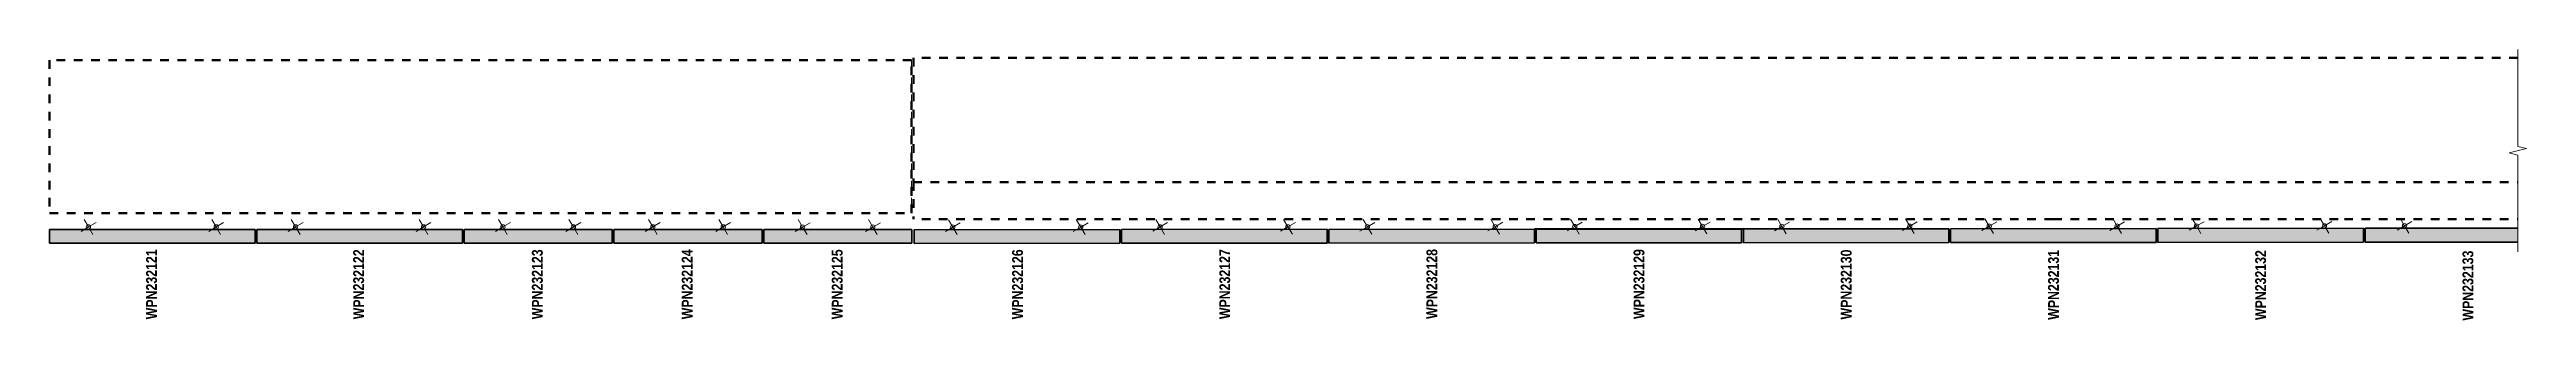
# Model space of a CAD drawing. Header units: metres. Extents: x -1146 to -1084, y 3 to 546.
# Drawn here: x -1145.82 to -1117.15, y 543.01 to 546.15 of the extents above.
import ezdxf

# ---------------------------------------------------------------- set-up
doc = ezdxf.new("R2010")
doc.units = ezdxf.units.M
doc.linetypes.add('JacobsDash', pattern=[0.0045, 0.003, -0.0015])
for name, color, linetype, lineweight in [('A-ANNO-NOTE', 7, 'Continuous', 9), ('A-DETL', 7, 'Continuous', 13), ('A-DETL-GENF', 7, 'Continuous', 9), ('A-GENM', 7, 'Continuous', 35), ('A-GENM-IDEN', 7, 'Continuous', 18), ('S-BEAM', 7, 'Continuous', 50), ('S-BEAM-HDLN', 7, 'JacobsDash', 18)]:
    doc.layers.add(name, color=color, linetype=linetype, lineweight=lineweight)
doc.styles.add('Arial Narrow_B', font='ARIALNB.TTF', dxfattribs={"height": 0.125})

# ---------------------------------------------------------------- blocks, each defined once
blk = doc.blocks.new('BR08_20_GEN_WPC_PrecastPanel_Wall__4point - BR08_20_GEN_WPC_PrecastPanel_Wall__4point-8403116-DRG-2873193 - ABUTMENT B  FASCIA PANEL PLAN')
at = {"layer": 'A-GENM', "true_color": 0xc0c0c0}
blk.add_hatch(color=9, dxfattribs=at).paths.add_polyline_path([(-1119.012, 543.917), (-1117.245, 543.918), (-1117.245, 544.078), (-1119.012, 544.077)])
at = {"layer": 'A-GENM'}
for p, q in [((-1117.245, 544.078), (-1119.012, 544.077)), ((-1119.012, 544.077), (-1119.012, 543.917)), ((-1119.012, 543.917), (-1117.245, 543.918))]:
    blk.add_line(p, q, dxfattribs=at)
blk = doc.blocks.new('BR08_20_GEN_WPC_PrecastPanel_Wall__4point - BR08_20_GEN_WPC_PrecastPanel_Wall__4point-8403115-DRG-2873193 - ABUTMENT B  FASCIA PANEL PLAN')
at = {"layer": 'A-GENM', "true_color": 0xc0c0c0}
blk.add_hatch(color=9, dxfattribs=at).paths.add_polyline_path([(-1121.412, 543.914), (-1119.032, 543.917), (-1119.032, 544.077), (-1121.412, 544.074)])
at = {"layer": 'A-GENM'}
for p, q in [((-1119.032, 544.077), (-1121.412, 544.074)), ((-1121.412, 544.074), (-1121.412, 543.914)), ((-1119.032, 544.077), (-1119.032, 543.917)), ((-1121.412, 543.914), (-1119.032, 543.917))]:
    blk.add_line(p, q, dxfattribs=at)
blk = doc.blocks.new('BR08_20_GEN_WPC_PrecastPanel_Wall__4point - BR08_20_GEN_WPC_PrecastPanel_Wall__4point-8390371-DRG-2873193 - ABUTMENT B  FASCIA PANEL PLAN')
at = {"layer": 'A-GENM', "true_color": 0xc0c0c0}
blk.add_hatch(color=9, dxfattribs=at).paths.add_polyline_path([(-1123.812, 543.912), (-1121.432, 543.914), (-1121.432, 544.074), (-1123.812, 544.072)])
at = {"layer": 'A-GENM'}
for p, q in [((-1121.432, 544.074), (-1123.812, 544.072)), ((-1123.812, 544.072), (-1123.812, 543.912)), ((-1121.432, 544.074), (-1121.432, 543.914)), ((-1123.812, 543.912), (-1121.432, 543.914))]:
    blk.add_line(p, q, dxfattribs=at)
blk = doc.blocks.new('BR08_20_GEN_WPC_PrecastPanel_Wall__4point - BR08_20_GEN_WPC_PrecastPanel_Wall__4point-8403112-DRG-2873193 - ABUTMENT B  FASCIA PANEL PLAN')
at = {"layer": 'A-GENM', "true_color": 0xc0c0c0}
blk.add_hatch(color=9, dxfattribs=at).paths.add_polyline_path([(-1126.212, 543.91), (-1123.832, 543.912), (-1123.832, 544.072), (-1126.212, 544.07)])
at = {"layer": 'A-GENM'}
for p, q in [((-1123.832, 544.072), (-1126.212, 544.07)), ((-1126.212, 544.07), (-1126.212, 543.91)), ((-1123.832, 544.072), (-1123.832, 543.912)), ((-1126.212, 543.91), (-1123.832, 543.912))]:
    blk.add_line(p, q, dxfattribs=at)
blk = doc.blocks.new('BR08_20_GEN_WPC_PrecastPanel_Wall__4point - BR08_20_GEN_WPC_PrecastPanel_Wall__4point-8403138-DRG-2873193 - ABUTMENT B  FASCIA PANEL PLAN')
at = {"layer": 'A-GENM', "true_color": 0xc0c0c0}
blk.add_hatch(color=9, dxfattribs=at).paths.add_polyline_path([(-1128.612, 543.908), (-1126.232, 543.91), (-1126.232, 544.07), (-1128.612, 544.068)])
at = {"layer": 'A-GENM'}
for p, q in [((-1126.232, 544.07), (-1128.612, 544.068)), ((-1128.612, 544.068), (-1128.612, 543.908)), ((-1128.612, 544.068), (-1128.612, 544.068)), ((-1128.612, 544.068), (-1128.612, 543.908)), ((-1126.232, 544.07), (-1126.232, 543.91)), ((-1128.612, 543.908), (-1126.232, 543.91)), ((-1128.612, 543.908), (-1128.612, 543.908)), ((-1126.232, 543.91), (-1126.232, 543.91))]:
    blk.add_line(p, q, dxfattribs=at)
blk = doc.blocks.new('BR08_20_GEN_WPC_PrecastPanel_Wall__4point - BR08_20_GEN_WPC_PrecastPanel_Wall__4point-8403113-DRG-2873193 - ABUTMENT B  FASCIA PANEL PLAN')
at = {"layer": 'A-GENM', "true_color": 0xc0c0c0}
blk.add_hatch(color=9, dxfattribs=at).paths.add_polyline_path([(-1131.012, 543.905), (-1128.632, 543.908), (-1128.632, 544.068), (-1131.012, 544.065)])
at = {"layer": 'A-GENM'}
for p, q in [((-1128.632, 544.068), (-1131.012, 544.065)), ((-1131.012, 544.065), (-1131.012, 543.905)), ((-1128.632, 544.068), (-1128.632, 543.908)), ((-1131.012, 543.905), (-1128.632, 543.908))]:
    blk.add_line(p, q, dxfattribs=at)
blk = doc.blocks.new('BR08_20_GEN_WPC_PrecastPanel_Wall__4point - BR08_20_GEN_WPC_PrecastPanel_Wall__4point-8403114-DRG-2873193 - ABUTMENT B  FASCIA PANEL PLAN')
at = {"layer": 'A-GENM', "true_color": 0xc0c0c0}
blk.add_hatch(color=9, dxfattribs=at).paths.add_polyline_path([(-1133.412, 543.903), (-1131.032, 543.906), (-1131.032, 544.066), (-1133.412, 544.063)])
at = {"layer": 'A-GENM'}
for p, q in [((-1131.032, 544.066), (-1133.412, 544.063)), ((-1133.412, 544.063), (-1133.412, 543.903)), ((-1131.032, 544.066), (-1131.032, 543.906)), ((-1133.412, 543.903), (-1131.032, 543.906))]:
    blk.add_line(p, q, dxfattribs=at)
blk = doc.blocks.new('BR08_20_GEN_WPC_PrecastPanel_Wall__4point - BR08_20_GEN_WPC_PrecastPanel_Wall__4point-8391037-DRG-2873193 - ABUTMENT B  FASCIA PANEL PLAN')
at = {"layer": 'A-GENM', "true_color": 0xc0c0c0}
blk.add_hatch(color=9, dxfattribs=at).paths.add_polyline_path([(-1135.812, 543.901), (-1133.432, 543.904), (-1133.432, 544.064), (-1135.812, 544.061)])
at = {"layer": 'A-GENM'}
for p, q in [((-1133.432, 544.064), (-1135.812, 544.061)), ((-1135.812, 544.061), (-1135.812, 543.901)), ((-1133.432, 544.064), (-1133.432, 543.904)), ((-1135.812, 543.901), (-1133.432, 543.904))]:
    blk.add_line(p, q, dxfattribs=at)
blk = doc.blocks.new('BR08_20_GEN_WPC_PrecastPanel_Wall__4point - BR08_20_GEN_WPC_PrecastPanel_Wall__4point-8424389-DRG-2873193 - ABUTMENT B  FASCIA PANEL PLAN')
at = {"layer": 'A-GENM', "true_color": 0xc0c0c0}
blk.add_hatch(color=9, dxfattribs=at).paths.add_polyline_path([(-1139.288, 543.904), (-1137.573, 543.904), (-1137.573, 544.064), (-1139.288, 544.064)])
at = {"layer": 'A-GENM'}
for p, q in [((-1137.573, 544.064), (-1139.288, 544.064)), ((-1139.288, 544.064), (-1139.288, 543.904)), ((-1137.573, 544.064), (-1137.573, 543.904)), ((-1139.288, 543.904), (-1137.573, 543.904))]:
    blk.add_line(p, q, dxfattribs=at)
blk = doc.blocks.new('BR08_20_GEN_WPC_PrecastPanel_Wall__4point - BR08_20_GEN_WPC_PrecastPanel_Wall__4point-8424392-DRG-2873193 - ABUTMENT B  FASCIA PANEL PLAN')
at = {"layer": 'A-GENM', "true_color": 0xc0c0c0}
blk.add_hatch(color=9, dxfattribs=at).paths.add_polyline_path([(-1141.023, 543.904), (-1139.308, 543.904), (-1139.308, 544.064), (-1141.023, 544.064)])
at = {"layer": 'A-GENM'}
for p, q in [((-1139.308, 544.064), (-1141.023, 544.064)), ((-1141.023, 544.064), (-1141.023, 543.904)), ((-1139.308, 544.064), (-1139.308, 543.904)), ((-1141.023, 543.904), (-1139.308, 543.904))]:
    blk.add_line(p, q, dxfattribs=at)
blk = doc.blocks.new('BR08_20_GEN_WPC_PrecastPanel_Wall__4point - BR08_20_GEN_WPC_PrecastPanel_Wall__4point-8424396-DRG-2873193 - ABUTMENT B  FASCIA PANEL PLAN')
at = {"layer": 'A-GENM', "true_color": 0xc0c0c0}
blk.add_hatch(color=9, dxfattribs=at).paths.add_polyline_path([(-1143.423, 543.904), (-1141.043, 543.904), (-1141.043, 544.064), (-1143.423, 544.064)])
at = {"layer": 'A-GENM'}
for p, q in [((-1141.043, 544.064), (-1143.423, 544.064)), ((-1143.423, 544.064), (-1143.423, 543.904)), ((-1141.043, 544.064), (-1141.043, 543.904)), ((-1143.423, 543.904), (-1141.043, 543.904))]:
    blk.add_line(p, q, dxfattribs=at)
blk = doc.blocks.new('BR08_20_GEN_WPC_PrecastPanel_Wall__4point - BR08_20_GEN_WPC_PrecastPanel_Wall__4point-8633887-DRG-2873193 - ABUTMENT B  FASCIA PANEL PLAN')
at = {"layer": 'A-GENM', "true_color": 0xc0c0c0}
blk.add_hatch(color=9, dxfattribs=at).paths.add_polyline_path([(-1145.823, 543.904), (-1143.443, 543.904), (-1143.443, 544.064), (-1145.823, 544.064)])
at = {"layer": 'A-GENM'}
for p, q in [((-1143.443, 544.064), (-1145.823, 544.064)), ((-1145.823, 544.064), (-1145.823, 543.904)), ((-1143.443, 544.064), (-1143.443, 543.904)), ((-1145.823, 543.904), (-1143.443, 543.904))]:
    blk.add_line(p, q, dxfattribs=at)
blk = doc.blocks.new('BR08_20_GEN_WPC_PrecastPanel_Wall__4point - BR08_20_GEN_WPC_PrecastPanel_Wall__4point-8633912-DRG-2873193 - ABUTMENT B  FASCIA PANEL PLAN')
at = {"layer": 'A-GENM', "true_color": 0xc0c0c0}
blk.add_hatch(color=9, dxfattribs=at).paths.add_polyline_path([(-1137.553, 543.904), (-1135.838, 543.904), (-1135.838, 544.064), (-1137.553, 544.064)])
at = {"layer": 'A-GENM'}
for p, q in [((-1135.838, 544.064), (-1137.553, 544.064)), ((-1137.553, 544.064), (-1137.553, 543.904)), ((-1135.838, 544.064), (-1135.838, 543.904)), ((-1137.553, 543.904), (-1135.838, 543.904))]:
    blk.add_line(p, q, dxfattribs=at)
blk = doc.blocks.new('03_SFR_ACS_Abutment_BR08_Retaining wall CS - ABUTMENT EAST_BR8_1-7988247-DRG-2873193 - ABUTMENT B  FASCIA PANEL PLAN')
at = {"layer": 'S-BEAM', "color": 252, "linetype": 'JacobsDash', "true_color": 0x888888}
for p, q in [((-1135.842, 546.029), (-1145.823, 546.029)), ((-1145.823, 546.029), (-1145.823, 544.254)), ((-1135.842, 544.254), (-1135.842, 546.029)), ((-1145.823, 544.254), (-1135.842, 544.254))]:
    blk.add_line(p, q, dxfattribs=at)
at = {"layer": 'S-BEAM-HDLN', "color": 252, "true_color": 0x888888}
blk.add_line((-1135.842, 546.029), (-1135.842, 544.254), dxfattribs=at)
blk = doc.blocks.new('BREAK LINE - INPUT VIEW SCALE_R13 - Std Break-8174111-DRG-2873193 - ABUTMENT B  FASCIA PANEL PLAN')
at = {"layer": 'A-DETL-GENF'}
for p, q in [((1.025, 0), (-0.1, 0)), ((1.05, 0.1), (1.025, 0)), ((1.1, -0.1), (1.05, 0.1)), ((1.125, 0), (1.1, -0.1)), ((2.25, 0), (1.125, 0))]:
    blk.add_line(p, q, dxfattribs=at)

msp = doc.modelspace()

# ---------------------------------------------------------------- linework, layer by layer
at = {"layer": 'A-ANNO-NOTE', "color": 8, "lineweight": 18, "true_color": 0x808080}
for p, q in [((-1145.372, 544.093), (-1145.458, 544.042)), ((-1145.372, 544.093), (-1145.422, 544.179)), ((-1145.372, 544.093), (-1145.285, 544.143)), ((-1145.372, 544.093), (-1145.322, 544.006)), ((-1143.893, 544.093), (-1143.98, 544.042)), ((-1143.893, 544.093), (-1143.944, 544.179)), ((-1143.893, 544.093), (-1143.807, 544.143)), ((-1143.893, 544.093), (-1143.843, 544.006)), ((-1142.974, 544.093), (-1143.06, 544.042)), ((-1142.974, 544.093), (-1143.024, 544.179)), ((-1142.974, 544.093), (-1142.887, 544.143)), ((-1142.974, 544.093), (-1142.923, 544.006)), ((-1141.493, 544.093), (-1141.58, 544.042)), ((-1141.493, 544.093), (-1141.544, 544.179)), ((-1141.493, 544.093), (-1141.407, 544.143)), ((-1141.493, 544.093), (-1141.443, 544.006)), ((-1140.573, 544.093), (-1140.66, 544.042)), ((-1140.573, 544.093), (-1140.624, 544.179)), ((-1140.573, 544.093), (-1140.487, 544.143)), ((-1140.573, 544.093), (-1140.523, 544.006)), ((-1139.758, 544.093), (-1139.845, 544.042)), ((-1139.758, 544.093), (-1139.809, 544.179)), ((-1139.758, 544.093), (-1139.672, 544.143)), ((-1139.758, 544.093), (-1139.708, 544.006)), ((-1138.838, 544.093), (-1138.925, 544.042)), ((-1138.838, 544.093), (-1138.889, 544.179)), ((-1138.838, 544.093), (-1138.752, 544.143)), ((-1138.838, 544.093), (-1138.788, 544.006)), ((-1138.023, 544.093), (-1138.11, 544.042)), ((-1138.023, 544.093), (-1138.074, 544.179)), ((-1138.023, 544.093), (-1137.937, 544.143)), ((-1138.023, 544.093), (-1137.973, 544.006)), ((-1137.104, 544.092), (-1137.19, 544.042)), ((-1137.104, 544.092), (-1137.154, 544.178)), ((-1137.104, 544.092), (-1137.017, 544.142)), ((-1137.104, 544.092), (-1137.053, 544.005)), ((-1136.291, 544.091), (-1136.377, 544.041)), ((-1136.291, 544.091), (-1136.341, 544.178)), ((-1136.291, 544.091), (-1136.204, 544.142)), ((-1136.291, 544.091), (-1136.24, 544.005)), ((-1135.365, 544.091), (-1135.451, 544.041)), ((-1135.365, 544.091), (-1135.415, 544.177)), ((-1135.365, 544.091), (-1135.278, 544.141)), ((-1135.365, 544.091), (-1135.314, 544.004)), ((-1133.884, 544.092), (-1133.971, 544.042)), ((-1133.884, 544.092), (-1133.935, 544.179)), ((-1133.884, 544.092), (-1133.798, 544.142)), ((-1133.884, 544.092), (-1133.834, 544.006)), ((-1132.965, 544.093), (-1133.051, 544.043)), ((-1132.965, 544.093), (-1133.015, 544.179)), ((-1132.965, 544.093), (-1132.878, 544.143)), ((-1132.965, 544.093), (-1132.915, 544.006)), ((-1131.485, 544.094), (-1131.571, 544.044)), ((-1131.485, 544.094), (-1131.535, 544.181)), ((-1131.485, 544.094), (-1131.398, 544.144)), ((-1131.485, 544.094), (-1131.434, 544.008)), ((-1130.565, 544.095), (-1130.651, 544.045)), ((-1130.565, 544.095), (-1130.615, 544.181)), ((-1130.565, 544.095), (-1130.478, 544.145)), ((-1130.565, 544.095), (-1130.515, 544.008)), ((-1129.085, 544.096), (-1129.171, 544.046)), ((-1129.085, 544.096), (-1129.135, 544.183)), ((-1129.085, 544.096), (-1128.998, 544.147)), ((-1129.085, 544.096), (-1129.034, 544.01)), ((-1128.165, 544.097), (-1128.251, 544.047)), ((-1128.165, 544.097), (-1128.215, 544.184)), ((-1128.165, 544.097), (-1128.078, 544.147)), ((-1128.165, 544.097), (-1128.114, 544.011)), ((-1126.684, 544.099), (-1126.771, 544.049)), ((-1126.684, 544.099), (-1126.734, 544.185)), ((-1126.684, 544.099), (-1126.598, 544.149)), ((-1126.684, 544.099), (-1126.634, 544.012)), ((-1125.765, 544.1), (-1125.851, 544.049)), ((-1125.765, 544.1), (-1125.815, 544.186)), ((-1125.765, 544.1), (-1125.678, 544.15)), ((-1125.765, 544.1), (-1125.715, 544.013)), ((-1124.285, 544.101), (-1124.371, 544.051)), ((-1124.285, 544.101), (-1124.335, 544.188)), ((-1124.285, 544.101), (-1124.198, 544.151)), ((-1124.285, 544.101), (-1124.234, 544.015)), ((-1123.365, 544.102), (-1123.451, 544.051)), ((-1123.365, 544.102), (-1123.415, 544.188)), ((-1123.365, 544.102), (-1123.278, 544.152)), ((-1123.365, 544.102), (-1123.315, 544.015)), ((-1121.885, 544.103), (-1121.971, 544.053)), ((-1121.885, 544.103), (-1121.935, 544.19)), ((-1121.885, 544.103), (-1121.798, 544.153)), ((-1121.885, 544.103), (-1121.834, 544.017)), ((-1120.964, 544.104), (-1121.051, 544.054)), ((-1120.964, 544.104), (-1121.015, 544.19)), ((-1120.964, 544.104), (-1120.878, 544.154)), ((-1120.964, 544.104), (-1120.914, 544.017)), ((-1119.484, 544.105), (-1119.571, 544.055)), ((-1119.484, 544.105), (-1119.534, 544.192)), ((-1119.484, 544.105), (-1119.398, 544.156)), ((-1119.484, 544.105), (-1119.434, 544.019)), ((-1118.557, 544.106), (-1118.644, 544.056)), ((-1118.557, 544.106), (-1118.607, 544.193)), ((-1118.557, 544.106), (-1118.471, 544.156)), ((-1118.557, 544.106), (-1118.507, 544.02))]:
    msp.add_line(p, q, dxfattribs=at)
for centre in [(-1145.372, 544.093), (-1143.893, 544.093), (-1142.974, 544.093), (-1141.493, 544.093), (-1140.573, 544.093), (-1139.758, 544.093), (-1138.838, 544.093), (-1138.023, 544.093), (-1137.104, 544.092), (-1136.291, 544.091), (-1135.365, 544.091), (-1133.884, 544.092), (-1132.965, 544.093), (-1131.485, 544.094), (-1130.565, 544.095), (-1129.085, 544.096), (-1128.165, 544.097), (-1126.684, 544.099), (-1125.765, 544.1), (-1124.285, 544.101), (-1123.365, 544.102), (-1121.885, 544.103), (-1120.964, 544.104), (-1119.484, 544.105), (-1118.557, 544.106)]:
    msp.add_circle(centre, 0.025, dxfattribs=at)
at = {"layer": 'A-DETL', "lineweight": 50}
msp.add_line((-1128.632, 544.068), (-1126.212, 544.07), dxfattribs=at)
at = {"layer": 'S-BEAM', "color": 252, "linetype": 'JacobsDash', "true_color": 0x888888}
for p, q in [((-1122.624, 546.054), (-1135.822, 546.054)), ((-1135.822, 546.054), (-1135.822, 544.614)), ((-1135.822, 546.054), (-1135.822, 546.054)), ((-1119.255, 546.054), (-1122.624, 546.054)), ((-1117.245, 546.054), (-1119.254, 546.054)), ((-1119.254, 546.054), (-1119.254, 546.054)), ((-1135.822, 544.614), (-1122.624, 544.614)), ((-1135.822, 544.614), (-1135.822, 544.614)), ((-1135.822, 544.614), (-1135.822, 544.184)), ((-1122.624, 544.614), (-1119.255, 544.614)), ((-1119.254, 544.614), (-1117.245, 544.614)), ((-1122.625, 544.184), (-1135.822, 544.184)), ((-1122.624, 544.184), (-1122.625, 544.184)), ((-1122.624, 544.184), (-1119.256, 544.184)), ((-1119.256, 544.184), (-1119.255, 544.184)), ((-1119.254, 544.184), (-1117.245, 544.184))]:
    msp.add_line(p, q, dxfattribs=at)

# ---------------------------------------------------------------- block references
at = {"layer": 'A-DETL-GENF', "rotation": 90.00000000000114}
msp.add_blockref('BREAK LINE - INPUT VIEW SCALE_R13 - Std Break-8174111-DRG-2873193 - ABUTMENT B  FASCIA PANEL PLAN', (-1117.245, 543.903), dxfattribs=at)
at = {"layer": 'A-GENM'}
for name in ['BR08_20_GEN_WPC_PrecastPanel_Wall__4point - BR08_20_GEN_WPC_PrecastPanel_Wall__4point-8633887-DRG-2873193 - ABUTMENT B  FASCIA PANEL PLAN', 'BR08_20_GEN_WPC_PrecastPanel_Wall__4point - BR08_20_GEN_WPC_PrecastPanel_Wall__4point-8424396-DRG-2873193 - ABUTMENT B  FASCIA PANEL PLAN', 'BR08_20_GEN_WPC_PrecastPanel_Wall__4point - BR08_20_GEN_WPC_PrecastPanel_Wall__4point-8424392-DRG-2873193 - ABUTMENT B  FASCIA PANEL PLAN', 'BR08_20_GEN_WPC_PrecastPanel_Wall__4point - BR08_20_GEN_WPC_PrecastPanel_Wall__4point-8424389-DRG-2873193 - ABUTMENT B  FASCIA PANEL PLAN', 'BR08_20_GEN_WPC_PrecastPanel_Wall__4point - BR08_20_GEN_WPC_PrecastPanel_Wall__4point-8633912-DRG-2873193 - ABUTMENT B  FASCIA PANEL PLAN', 'BR08_20_GEN_WPC_PrecastPanel_Wall__4point - BR08_20_GEN_WPC_PrecastPanel_Wall__4point-8391037-DRG-2873193 - ABUTMENT B  FASCIA PANEL PLAN', 'BR08_20_GEN_WPC_PrecastPanel_Wall__4point - BR08_20_GEN_WPC_PrecastPanel_Wall__4point-8403114-DRG-2873193 - ABUTMENT B  FASCIA PANEL PLAN', 'BR08_20_GEN_WPC_PrecastPanel_Wall__4point - BR08_20_GEN_WPC_PrecastPanel_Wall__4point-8403113-DRG-2873193 - ABUTMENT B  FASCIA PANEL PLAN', 'BR08_20_GEN_WPC_PrecastPanel_Wall__4point - BR08_20_GEN_WPC_PrecastPanel_Wall__4point-8403138-DRG-2873193 - ABUTMENT B  FASCIA PANEL PLAN', 'BR08_20_GEN_WPC_PrecastPanel_Wall__4point - BR08_20_GEN_WPC_PrecastPanel_Wall__4point-8403112-DRG-2873193 - ABUTMENT B  FASCIA PANEL PLAN', 'BR08_20_GEN_WPC_PrecastPanel_Wall__4point - BR08_20_GEN_WPC_PrecastPanel_Wall__4point-8390371-DRG-2873193 - ABUTMENT B  FASCIA PANEL PLAN', 'BR08_20_GEN_WPC_PrecastPanel_Wall__4point - BR08_20_GEN_WPC_PrecastPanel_Wall__4point-8403115-DRG-2873193 - ABUTMENT B  FASCIA PANEL PLAN', 'BR08_20_GEN_WPC_PrecastPanel_Wall__4point - BR08_20_GEN_WPC_PrecastPanel_Wall__4point-8403116-DRG-2873193 - ABUTMENT B  FASCIA PANEL PLAN']:
    msp.add_blockref(name, (0, 0), dxfattribs=at)
at = {"layer": 'S-BEAM-HDLN', "color": 252, "true_color": 0x888888}
msp.add_blockref('03_SFR_ACS_Abutment_BR08_Retaining wall CS - ABUTMENT EAST_BR8_1-7988247-DRG-2873193 - ABUTMENT B  FASCIA PANEL PLAN', (0, 0), dxfattribs=at)

# ---------------------------------------------------------------- next in the draw order: texts
at = {"layer": 'A-GENM-IDEN', "lineweight": 9, "char_height": 0.125, "attachment_point": 1, "rotation": 90, "style": 'Arial Narrow_B', "bg_fill": 3, "box_fill_scale": 1, "bg_fill_color": 256, "bg_fill_transparency": 0}
for s, insert in [('WPN232121', (-1144.705, 543.021)), ('WPN232122', (-1142.307, 543.021)), ('WPN232123', (-1140.238, 543.021)), ('WPN232124', (-1138.503, 543.021)), ('WPN232125', (-1136.766, 543.021)), ('WPN232126', (-1134.678, 543.021)), ('WPN232127', (-1132.279, 543.023)), ('WPN232128', (-1129.881, 543.025)), ('WPN232129', (-1127.483, 543.024)), ('WPN232130', (-1125.084, 543.019)), ('WPN232131', (-1122.684, 543.015)), ('WPN232132', (-1120.286, 543.012)), ('WPN232133', (-1117.886, 543.006))]:
    msp.add_mtext(s, dxfattribs=dict(at, insert=insert))

doc.saveas('drawing.dxf')
